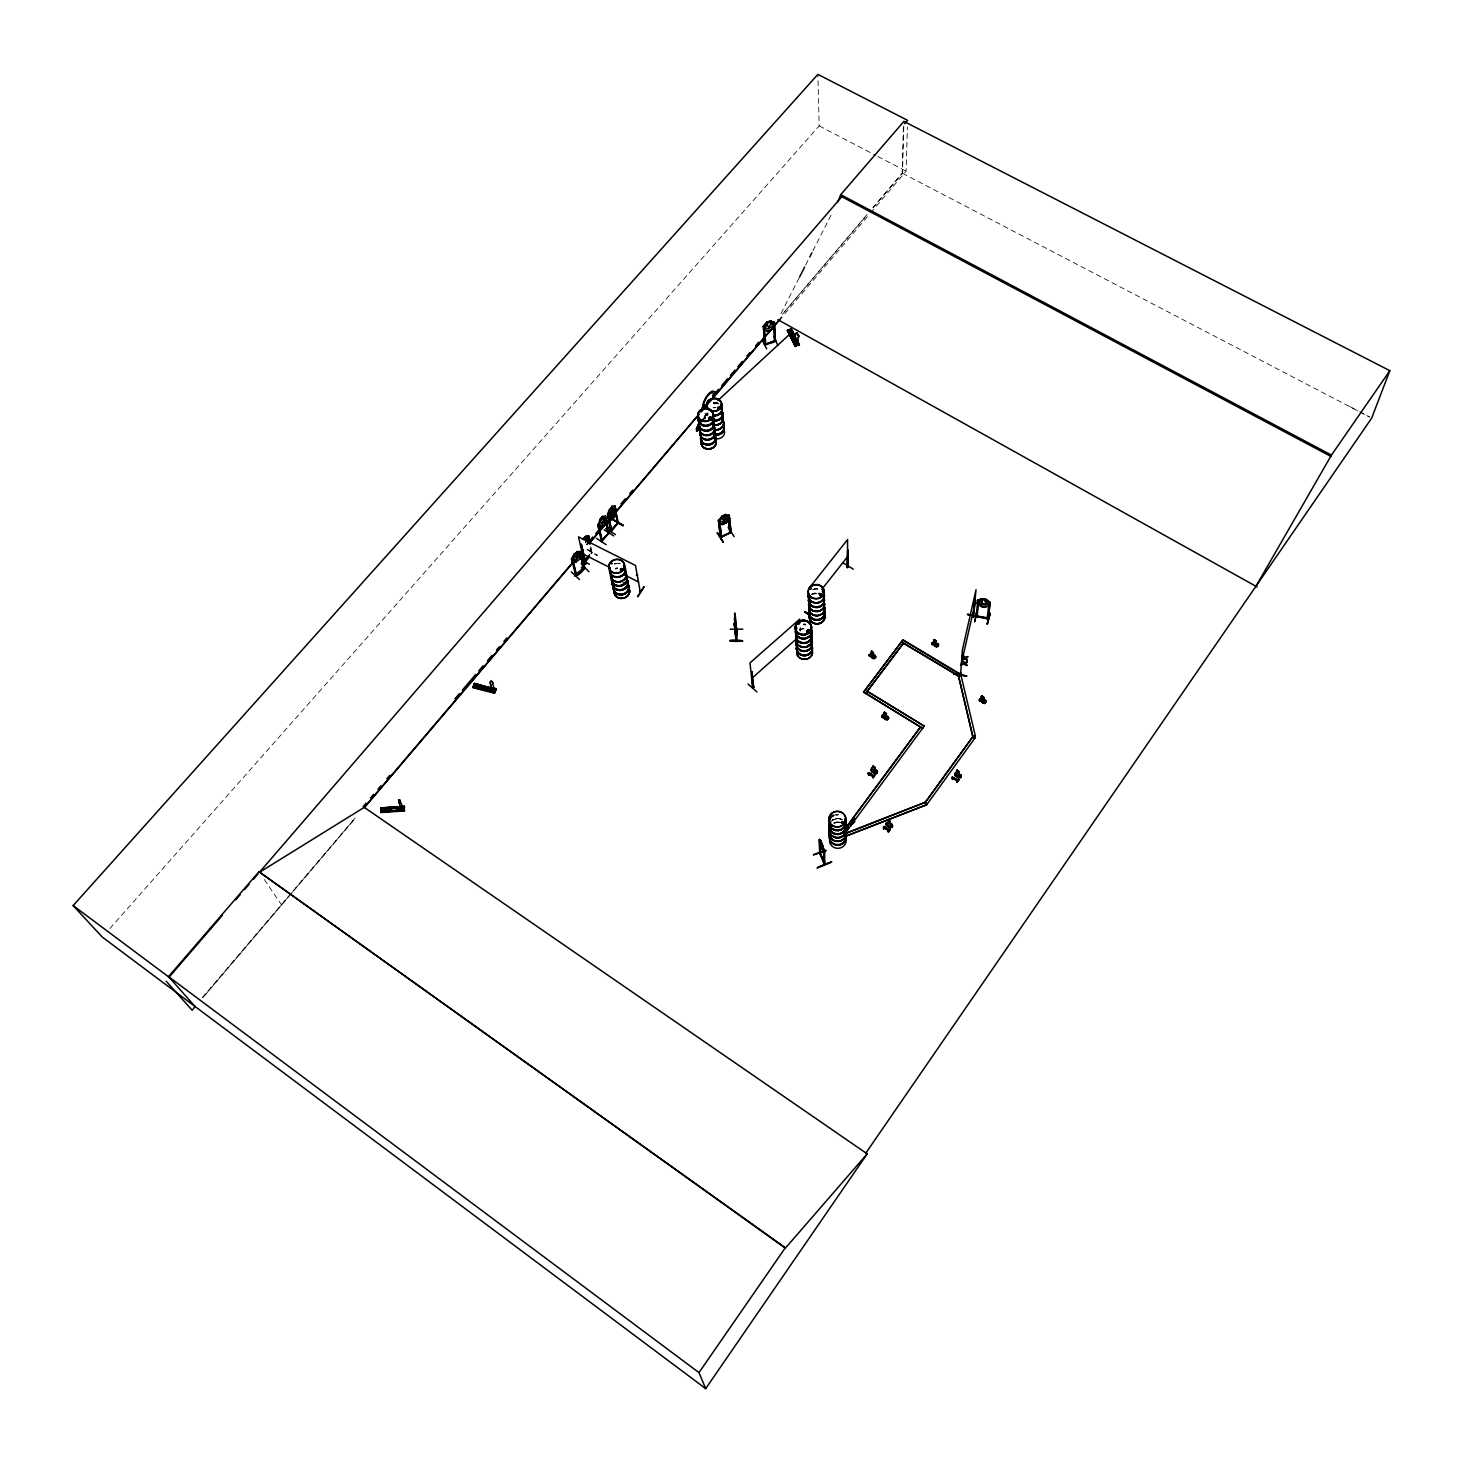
<?xml version="1.0" encoding="UTF-8"?>
<svg xmlns="http://www.w3.org/2000/svg" width="1463" height="1463" viewBox="0 0 1463 1463"><rect width="100%" height="100%" fill="white"/><g stroke="black" fill="none" stroke-linecap="round" stroke-linejoin="round"><path stroke-width="0.75" stroke-dasharray="5 3.75" d="M903.384 127.116L902.141 173.128L872.899 207.618M873.173 207.746L902.488 173.311L903.915 121.392M870.595 212.94L906.109 171.208L907.407 126.988M780.949 313.594L799.511 277.129M805.692 264.986L809.825 256.885M812.916 250.813L831.459 214.366M591.747 552.026L591.034 553.617L592.241 552.941M592.003 552.374L591.034 553.617M704.489 418.601L705.733 417.43M713.286 403.532L714.712 403.788L713.743 402.27M867.047 214.512L782.248 314.49L867.303 214.64M704.124 416.388L707.031 412.95M714.602 403.934L716.175 402.087M704.197 416.992L707.379 413.151M704.526 417.193L707.452 413.755A7.681 6.419 -5.9 0 0 707.525 415.327L707.415 413.755M700.887 422.185L707.964 413.901M701.289 422.405L708.403 413.919M202.223 997.711L291.759 892.54M293.24 890.802L355.381 817.799L202.626 997.949L355.564 818.036M784.753 313.777L869.113 214.677M109.871 928.548L819.17 125.891L817.89 74.375M703.447 418.4A7.699 6.455 -6.2 0 1 705.367 417.869L705.44 417.741A7.589 6.346 -6.2 0 0 703.465 418.199M591.381 553.124L589.717 547.272M587.23 549.594L597.325 555.245L587.157 549.356M831.972 820.286L833.873 819.134A8.394 7.772 -0.3 0 0 832.063 820.14A8.54 7.9 -0.3 0 1 833.855 819.152M701.984 419.442L705.385 418.089A7.699 6.455 -6.2 0 0 703.465 418.656M840.384 822.407A8.339 7.717 -0.3 0 0 834.02 822.718L840.457 822.352M833.928 822.809L840.457 822.499M591.729 552.721L590.412 546.467M835.867 814.635L838.116 814.525A8.431 7.809 -0.3 0 0 835.903 814.544M713.359 402.654L713.359 402.654A7.589 6.327 -5.9 0 1 718.991 403.55M840.384 818.823L835.958 818.512A8.54 7.9 -0.3 0 1 842.359 819.774A8.394 7.772 -0.3 0 0 835.995 818.42M713.414 402.672L713.487 402.709A7.717 6.437 -5.9 0 1 719.101 403.751M819.17 125.891L875.788 155.389M877.8 156.45L906.109 171.208M902.488 173.311L1369.661 417.065L1359.767 411.816M1349.837 406.568L1357.774 410.774M587.102 549.393L596.904 555.373M264.291 879.537L281.573 904.975M590.741 546.687L592.149 553.087M707.379 412.95L707.598 415.017A7.571 6.327 -5.9 0 1 707.562 413.371L707.598 415.053M800.115 627.188L800.334 631.193M615.374 568.321A7.882 6.821 -10.9 0 1 617.349 567.772M614.497 564.133A8.028 6.949 -10.9 0 1 620.605 563.822M615.429 568.741A8.01 6.931 -10.9 0 1 617.441 568.156M614.442 563.895A8.047 6.949 -10.9 0 1 616.453 563.328A7.918 6.84 -10.9 0 0 614.442 563.73M618.538 563.218A8.047 6.949 -10.9 0 1 620.55 563.584M615.539 569.089A7.882 6.821 -10.9 0 1 617.514 568.54M704.873 413.517A7.608 6.364 -6.2 0 1 706.848 413.426M703.557 419.04A7.589 6.346 -6.2 0 1 705.44 418.509M713.926 407.793A7.681 6.419 -5.9 0 1 715.919 407.683A7.571 6.327 -5.9 0 0 712.024 408.122M713.45 403.422A7.589 6.327 -5.9 0 1 719.083 404.391M707.708 415.858A7.571 6.327 -5.9 0 1 707.653 414.212M707.543 415.583A7.681 6.419 -5.9 0 1 707.507 413.919M814.873 588.601A8.101 7.096 -2.3 0 1 816.976 588.51M811.27 594.746A8.083 7.077 -2.2 0 1 817.14 593.045A7.955 6.968 -2.2 0 0 811.343 594.563M812.934 589.79A7.973 6.986 -2.3 0 1 819.024 589.479M812.861 589.424A8.101 7.096 -2.3 0 1 819.061 589.114M813.117 594.325A7.955 6.968 -2.2 0 1 817.159 593.667M803.644 624.024A8.065 7.132 -2.9 0 1 805.711 624.262M803.864 628.633A8.138 7.205 -2.9 0 0 799.804 629.62A8.028 7.096 -2.9 0 1 803.864 628.505M803.681 624.774A8.065 7.132 -2.9 0 1 805.747 625.012M803.662 624.427A8.175 7.224 -2.9 0 1 805.766 624.664M799.804 629.858A8.138 7.205 -2.9 0 1 803.882 628.871M803.644 624.189A8.175 7.224 -2.9 0 1 805.766 624.427M799.877 630.206A8.01 7.096 -2.9 0 1 801.815 629.492M835.903 815.202A8.431 7.79 -0.3 0 1 838.098 815.092M835.885 814.854A8.559 7.918 -0.3 0 1 838.116 814.745M831.99 820.469A8.54 7.9 -0.3 0 1 833.855 819.353M835.976 818.731A8.54 7.9 -0.3 0 1 840.365 819.042M832.081 820.798A8.394 7.772 -0.3 0 1 840.329 819.39M834.001 823.029A8.394 7.79 -0.3 0 1 840.42 822.718M834.038 823.285A8.321 7.717 -0.3 0 1 840.402 822.974M800.206 628.962L799.712 629.968L800.206 628.962"/><path stroke-width="1.5" d="M742.546 640.648C727.294 638.618 723.783 642.44 742.527 641.068M875.788 656.869L871.783 653.303L869.205 655.058A1.938 1.719 0.7 0 0 869.223 656.046M402.654 807.466L404.282 809.076L403.623 806.863L404.081 809.094M729.927 640.684L742.527 641.16M398.796 801.358L398.631 799.639M863.554 691.725L922.806 728.446L863.554 692.182L903.037 639.806L959.911 673.876L958.503 676.199L972.858 737.059L974.998 738.358L972.913 736.602L958.539 675.723L901.647 642.092M865.621 693.462L903.713 642.842L866.974 691.67M938.204 644.287C935.735 644.47 934.217 639.477 932.041 643.208A1.938 1.701 3.7 0 0 931.968 644.195L934.4 644.964L934.546 646.28M792.288 336.6L792.964 335.283M792.946 335.155L792.489 336.527M868.455 774.53C866.059 767.929 881.732 782.87 868.565 772.61M868.583 773.836L868.675 775.353L869.388 774.11C873.539 773.616 872.442 779.486 873.228 776.506M868.675 775.353L869.388 774.11M871.107 652.132L873.374 653.303L871.107 652.132L871.674 651.072L873.374 653.303M869.589 656.247L871.655 656.814L869.223 655.717A1.938 1.719 0.7 0 1 869.205 654.729M871.674 651.072L873.722 652.845M872.826 655.333L871.454 653.54L869.333 654.729M872.808 768.642L872.076 767.874L872.478 768.88M872.625 766.978L873.21 765.917L875.331 767.746L872.625 766.978L873.21 765.917M872.222 770.964L872.936 771.641M495.189 690.28C493.378 689.933 493.543 689.439 495.061 690.097M874.417 775.207L873.722 776.14M884.475 718.571L882.664 717.675M886.56 713.633L883.89 713.194L884.457 712.134L886.541 713.944L884.457 712.134M884.493 717.711L882.152 717.199M736.785 630.388L735.011 613.363L735.121 627.243L735.505 625.89M735.926 640.483L735.98 638.746M736.09 629.822L736.255 628.816L736.712 629.913M888.663 718.077C888.132 714.822 883.689 716.029 888.352 716.998M886.194 714.401L883.89 712.883M883.433 828.881L883.743 828.095M883.743 828.369C881.512 821.712 897.038 836.836 883.853 826.43M730.238 629.218L742.82 629.181M736.621 639.55L736.675 630.224L736.017 640.447L734.298 623.585L736.456 640.556L736.822 629.419M734.536 618.374C734.956 639.185 734.536 606.743 734.773 614.679L735.103 615.356M734.719 624.61L734.737 623.585M735.158 613.363L734.993 627.243M884.676 827.967L888.571 830.71L884.676 827.967L883.963 829.21M401.74 806.442L404.355 806.771L380.874 807.942L404.501 806.424L404.465 807.777L380.965 808.655M380.874 807.942L380.837 812.532L404.391 810.959L404.135 805.985M402.032 806.735L401.868 810.319M402.435 809.661L402.508 806.991M403.806 808.088L403.843 806.863L404.318 807.85L380.874 808.856M887.95 820.341C888.754 818.238 892.814 824.401 887.95 820.341L888.535 819.554M887.858 831.679L888.59 830.435M890.364 829.448L888.462 832.063M383.306 807.905L383.105 811.8M384.769 811.819L384.897 807.814M387.293 807.667L387.092 811.563M863.554 692.182L903.037 639.806M797.426 333.18L797.609 335.173A2.633 1.445 -27.3 0 1 798.231 337.423L797.975 343.531L795.561 344.372L794.738 338.502A2.633 1.445 -27.3 0 1 795.122 335.887L795.982 333.271M640.666 590.997L639.55 590.394L640.447 591.966M973.663 616.654L973.901 616.033M640.154 591.326L635.472 565.45L578.507 536.848L584.578 563.639M924.214 726.105L867.029 691.139L924.214 726.105L844.517 834.075M960.898 673.785L960.35 672.907L960.661 674.553M936.411 641.013L933.76 640.629L934.345 639.569L936.393 641.343L934.345 639.569M934.436 644.982L931.949 644.525A1.938 1.701 3.7 0 1 931.913 643.537L932.059 642.897M975.053 737.901L927.103 804.175L924.963 802.821L972.913 736.602L975.4 736.182L960.99 675.303L958.539 675.723M936.064 641.782L933.796 640.3M844.517 833.654L925.64 802.145L846.602 833.27M876.63 772.208L875.148 770.599L873.576 771.678M926.646 804.76L845.523 836.287L926.646 804.76L925.64 802.145M927.103 804.175L924.982 802.401M585.84 563.218L584.962 562.725M585.858 563.785L584.45 563.109L585.968 563.877L581.305 544.017L584.706 563.73L585.877 563.456M882.683 715.937L883.634 717.419L885.097 716.047M869.863 655.479L870.814 653.961L872.277 655.205M960.716 674.004L958.503 676.199L903.549 643.226M960.953 673.236L960.551 674.772L962.489 649.353L976.04 589.699L973.7 613.088M960.99 675.303L958.503 676.199M952.559 776.798C949.944 777.621 966.86 783.967 952.523 777.109M988.293 618.502C984.928 618.246 989.811 616.837 988.074 619.014L990.067 602.774L988.823 602.683L990.14 602.39L988.311 618.538L967.5 614.277L979.917 616.819M952.157 779.23L952.486 777.676M953.401 778.316L957.277 781.004L953.401 778.316L952.687 779.56M956.491 771.147L957.095 770.087L959.216 771.915L956.491 771.147L957.095 770.087M956.583 781.955L957.314 780.712M974.815 600.726L973.188 617.002L975.474 599.812M490.617 686.001L490.324 681.703M494.147 689.036L492.574 682.983M492.684 683.678L492.501 682.014M973.334 615.996L973.169 616.837M959.033 779.779L957.186 782.339M611.296 507.624L609.833 518.048L611.808 517.701L614.753 512.288L611.187 507.551M974.596 621.775L977.101 610.638M974.797 621.519L977.138 610.638M977.193 603.158L977.485 600.452L982.039 598.696L986.281 599.409L985.385 607.291L981.124 606.505L977.193 603.158L981.198 606.45L985.385 607.291M976.168 616.197L977.778 600.068L978.93 600.287L977.028 616.856M977.357 616.27L976.223 615.63M978.674 600.616L977.485 600.452M924.963 802.821L972.913 736.602M989.006 602.189L987.214 618.849L987.415 617.66M990.25 613.418L987.232 624.207L989.756 613.308M985.33 607.218L989.921 605.371L990.213 602.774L986.19 599.464M975.4 736.182L972.858 737.059M981.198 696.772L983.538 697.961L981.198 696.772L981.801 695.693L983.886 697.504L981.801 695.693M979.826 700.996L981.892 701.563L979.442 700.448M872.936 771.934L873.009 770.946M584.469 567.351L583.865 569.052L579.842 552.209L580.683 551.514L584.779 568.449L581.122 551.642L577.355 551.533L576.111 562.139L572.252 561.993M960.514 776.615L959.71 774.86M955.394 774.549L957.588 773.872M474.634 683.495L472.933 687.701L494.457 693.224L494.933 692.036L473.463 686.421L494.75 692.511M495.61 690.262L474.122 684.757L495.591 690.335L495.701 688.543L493.397 688.268M474.177 684.318L495.792 689.786L474.433 683.477L495.902 689.548L495.701 688.543M938.551 645L936.741 647.286L934.418 645.494M494.439 693.261L494.933 691.999L473.299 686.549M954.004 673.565L966.604 676.071M764.582 326.158L763.393 326.084L764.674 345.012C772.135 342.561 774.457 342.708 775.28 340.312M794.793 338.63A2.633 1.445 -27.3 0 1 795.177 336.015L795.195 333.765L797.17 333.07M764.527 344.701L774.183 340.879M796.53 343.531L797.518 344.28L796.53 343.421M847.699 567.461L847.68 549.887L847.15 567.406L848.247 566.858M848.284 566.163L847.15 567.406L847.918 565.815M886.779 824.09L887.822 822.791L891.442 825.041M576.44 552.923L574.941 556.854L576.459 558.226L578.306 555.501L576.349 552.849M888.663 717.766L887.218 719.979L884.896 719.156M806.79 632.345L806.936 631.394M808.929 631.559L808.289 630.809L808.216 632.053M799.237 623.823L798.195 624.061L798.707 622.982M799.328 623.549L798.359 623.531L799.31 623.293M613.509 510.605L612.101 514.025L609.998 514.482L611.735 514.976L610.766 518.707L612.229 514.866L614.369 514.464L612.595 513.952L613.674 510.788M390.932 810.081L391.133 808.582M606.194 544.675L596.465 538.384M736.182 629.62L734.572 613.564M490.398 682.105L490.178 683.221M981.234 606.34L981.984 598.623L979.46 602.939L982.075 604.987L987.726 604.457L987.946 602.518L986.172 599.574L982.02 598.824L977.778 600.068M990.14 602.39L986.172 599.574M987.397 617.715L987.232 618.794M987.232 624.207L990.268 613.454M607.456 514.775L609.413 509.106L609.285 515.342L611.26 515.013L614.204 509.581L612.064 506.289L615.137 505.96L617.496 523.864L617.733 522.803M967.281 660.362L965.452 657.728L967.738 656.594L965.324 658.368L967.281 660.362L964.72 658.588L967.738 656.594M967.226 661.788L964.958 662.922L966.787 665.519L964.812 663.544L967.226 661.788L961.484 664.495L963.898 662.739L961.977 660.782L963.77 663.361L961.484 664.495M977.302 616.856L977.43 615.886M608.48 532.313L607.913 533.556M961.813 658.003L962.032 659.1M962.252 658.094L961.959 659.338L964.263 658.185L962.453 655.589L964.995 657.326M967.427 659.722L963.495 655.79M961.959 659.338L967.592 657.216M960.313 673.108L960.021 674.608M962.453 664.677L967.08 662.41M966.915 664.897L961.977 660.782M964.263 658.185L962.453 655.589M966.787 665.519L965.891 664.696M967.445 614.661L988.403 617.861M584.212 560.896L584.798 560.036M961.008 665.171L974.395 606.139M729.946 532.404L728.117 515.653L729.104 515.159L731.189 532.386M841.28 822.517L841.828 822.371M842.066 823.139L841.719 822.151M843.858 834.239L844.078 833.636M721.04 536.189L720.399 537.689L718.388 520.462L719.613 520.407M830.819 815.714L831.972 815.019M831.514 815.787L832.246 815.824M822.279 595.203L821.767 594.143L820.798 595.35M821.84 595.532L820.396 595.734L820.469 594.472M820.268 594.38L820.67 595.404M482.187 688.433L481.711 687.08L483.375 687.208M810.575 588.876L811.087 588.089L810.063 588.62M571.302 571.85L579.421 579.476M961.392 776.158L961.008 777.31M736.054 639.422L734.298 623.585M954.736 773.708L954.754 775.28M473.171 687.116L473.335 686.586M474.469 683.715L496.048 689.146M952.45 778.737L952.157 777.347M892.777 825.772L892.393 826.924M886.103 823.248L886.413 825.297M718.845 523.626L722.795 524.522L725.593 514.555L729.543 515.47M719.54 407.5L717.656 408.122M398.814 799.639L400.057 800.17M710.89 417.997L709.445 417.65M709.244 401.52L708.604 402.508M708.403 401.941L708.915 401.484M709.665 402.087L708.677 401.612M708.933 402.106L708.732 401.959M709.573 417.101L708.952 418.034M700.978 411.999L700.228 411.816M871.034 769.904L871.82 768.112M621.574 568.522C618.922 570.515 623.768 568.851 621.958 569.857M620.733 568.54L622.708 569.144L620.568 569.93M620.751 569.436L622.232 569.4M610.894 563.474L612.101 563.328M611.717 563.237L610.839 563.328M585.712 542.444L586.06 539.244L584.578 537.89M612.741 514.903L613.125 511.684L611.827 510.349L610.674 514.555L611.918 515.854M724.368 515.616L722.265 519.109L723.673 520.773L725.977 518.524L724.313 515.506M877.27 772.683L877.398 772.025A2.195 2.012 2 0 0 877.032 770.8L874.892 769.428L873.137 770.928M605.042 516.951L605.682 516.201L602.463 516.494L599.94 519.383L599.83 525.619L601.823 525.254L604.786 519.804L602.5 516.384M608.407 513.824L607.566 514.665L610.912 531.636L611.753 530.758L607.895 513.659L610.565 531.416L618.136 522.419M768.221 322.299L767.197 325.243L768.532 327.31L770.818 324L769.428 321.878L768.166 322.189M587.12 544.419C591.381 541.657 586.535 527.302 589.827 542.517M587.175 544.437L589.114 538.805M598.074 525.126L599.995 519.402L602.573 516.567L604.932 516.86M601.659 527.357L598.55 527.741L601.768 527.411L604.292 524.54L606.048 518.908M611.827 519.932L608.663 520.243L607.657 514.757L611.973 506.107M608.114 517.536L610.126 511.904L612.723 508.959L615.777 508.74L612.631 508.905L612.192 512.196L610.364 513.038C603.579 520.517 614.99 518.597 615.557 508.612L613.692 514.318L611.059 517.225M614.332 517.079C607.73 524.339 617.441 514.373 616.106 511.465M871.948 769.245L871.857 770.58M490.489 681.74L491.147 680.661L492.738 682.471M747.995 684.007L757.011 691.999M1255.949 586.279L1331.458 455.103L1389.85 370.688L903.915 121.392L840.731 194.634L837.659 202.205M753.646 686.824L752.384 687.848L753.738 687.281L751.781 671.682L752.768 688.159L753.573 686.805M1389.85 370.688L1371.672 418.125L865.913 1152.954L867.193 1153.85L785.375 1248.158L258.969 871.71L168.538 976.607L195.109 1006.562L192.183 1010.275L166.197 981.252M888.608 718.132L887.931 719.522M875.734 656.905L873.978 658.825L871.802 657.49M875.587 657.582L875.24 655.223L872.862 655.022M873.009 771.239L873.338 770.306M380.819 812.111L404.41 809.624L380.874 811.746M404.446 806.625L380.983 807.887L380.91 808.948L404.465 807.722M493.159 691.487L491.129 687.098L492.994 691.432L493.982 689M494.183 689.823L495.372 690.335M494.549 690.353L495.006 689.238M494.238 692.218L473.006 687.263L474.433 683.477M494.457 692.859L496.085 689.055M775.536 340.568L774.604 341.007M480.742 689.292L482.223 685.635M764.6 343.988L765.698 343.622M765.752 344.683L764.399 325.737L763.43 326.523L764.783 344.975L765.734 344.28M480.285 685.123L478.767 688.652M380.855 811.325L380.855 812.477M725.538 514.464L721.826 516.293L720.454 520.005L720.674 522.035L725.648 521.267L727.843 518.487L725.557 514.665L721.881 516.402L718.461 520.828M723.143 542.078L717.309 532.623L723.124 541.859M389.615 808.856L390.895 809.99M847.168 566.565L847.644 567.516M762.369 340.404L766.703 348.926M581.213 551.716L577.318 551.642L574.154 554.148L571.448 559.031L572.783 558.573M576.056 561.957L579.293 559.561L581.616 554.349M985.367 701.6L983.996 702.862L982.642 701.71M844.48 828.296L845.98 828.168L845.047 831.551L846.547 828.625L844.48 828.296L848.211 824.474L847.296 827.839L848.796 827.692L846.73 827.363L848.211 824.474M846.455 827.272L920.721 726.709L845.084 828.661L848.759 824.949M844.48 831.094L848.247 827.235M845.047 831.551L848.796 827.692M854.63 818.914L851.649 821.987L850.899 825.534L852.399 822.59L850.35 822.261L854.063 818.439L853.148 821.804L854.648 821.676L852.582 821.346L854.063 818.439M850.332 825.077L854.081 821.218M850.899 825.534L854.648 821.676M887.675 718.808L887.712 717.236M799.511 277.129L804.668 267.016M809.825 256.885L811.874 252.843M932.608 643.592C935.698 640.629 934.656 647.158 932.589 643.629M618.319 522.894L614.588 505.832L617.496 523.864M598.074 524.961L598.824 523.992L601.64 541.822L601.933 540.03M598.769 524.156L597.745 524.742L601.567 541.822L609.01 533.026L601.86 540.121M601.275 541.365L608.919 532.532M610.528 530.722L611.132 530.575M611.625 530.868L607.895 513.659M886.999 823.23L887.017 824.693M843.346 822.7L842.267 823.248M961.282 776.579L960.661 777.676M954.973 773.269L954.608 774.86M821.859 594.508L821.237 595.514M810.996 589.15L810.996 588.236M871.216 769.3L872.076 767.874M824.858 864.377L820.176 852.966M819.664 852.892L824.437 864.706L823.651 849.07L820.999 841.079L823.047 851.484L824.583 853.258L824.51 851.1L824.876 864.542L820.066 852.472M819.682 853.276L819.115 839.707M804.796 611.571L809.953 614.716M579.531 558.299L589.296 564.297M605.773 528.637L615.484 534.58M979.479 699.424L981.289 697.869L983.026 699.552M699.771 428.476L696.681 430.872L696.425 428.696L699.259 424.105M712.865 424.508A7.534 6.309 -5.9 0 0 721.04 422.716L721.241 422.149M620.568 568.723L620.349 569.82M882.098 715.864L883.213 714.474M610.51 530.575L611.168 531.508M699.643 427.379L696.991 429.701L699.387 425.184M400.277 805.802L402.618 809.661M637.978 596.794L643.921 586.681M637.612 575.233L636.405 575.087M904.683 123.752L907.609 120.35L817.89 74.375L73.15 905.579L102.319 937.106L705.696 1388.625L867.303 1153.704L866.005 1152.807M399.783 800.352L402.691 806.991M705.696 1388.625L698.985 1372.623L785.32 1247.756L258.969 871.71M581.286 568.083L587.888 558.665M581.104 546.796L582.073 547.272M957.771 780.346L958.466 779.121M957.223 782.028L959.07 779.486M889.083 830.015L889.778 828.789M888.462 831.77L890.382 829.174M752.329 687.189L753.719 687.226M718.534 520.919L721.954 516.439M873.1 778.115L875.002 775.28M718.955 523.553L722.813 524.412L726.343 522.547L729.763 518.085M726.416 522.638L729.635 518.121M873.722 775.829L874.417 774.915M843.31 562.999L853.295 569.144M809.844 597.8L809.752 603.286M847.498 567.607L848.046 550.088M821.785 589.406L847.754 556.452M808.765 588.62L847.589 539.554L847.498 567.022M763.393 326.084L766.886 322.153L770.672 320.964L774.494 322.592L775.463 341.281M763.43 326.523L766.941 322.226L770.635 321.074L772.738 325.627L768.057 329.047L765.515 328.114L766.886 322.153M767.508 331.205L771.239 329.907L774.677 325.572M583.865 569.052C589.406 561.957 560.329 588.217 583.883 568.449M575.306 575.434L576.385 574.502M613.71 535.897L604.091 529.789M623.019 525.747L613.308 519.84L623 525.363M585.09 560.073L589.479 554.916M584.432 561.39L589.571 555.337M584.834 561.609L588.455 557.275M611.315 530.008L617.642 523.132M611.113 531.471L618.246 522.986M699.716 429.025L699.332 429.391M582.786 539.463L585.493 536.5C590.558 534.233 585.877 539.554 589.132 543.322M366.134 803.132L363.171 806.625L867.193 1153.85M370.578 797.92L373.54 794.446M377.984 789.234L380.947 785.741M386.872 778.791L389.835 775.317M454.993 698.784L459.437 693.572M462.399 690.097L475.731 674.443M478.694 670.968L483.137 665.756M487.581 660.526L492.025 655.314M496.469 650.102L499.432 646.628M503.875 641.397L506.838 637.923M588.291 542.279L592.734 537.049M595.697 533.574L601.622 526.625M620.879 504.004L625.323 498.792M629.767 493.58L632.729 490.105M712.7 396.18L718.626 389.231M721.588 385.757L727.513 378.789M730.476 375.314L734.92 370.102M737.882 366.628L742.326 361.398M746.77 356.186L749.733 352.711M755.658 345.743L758.62 342.269M574.538 560.329L364.25 807.357L259.408 872.35L841.81 196.7M580.464 553.361L583.426 549.887M589.351 542.919L608.608 520.316M614.533 513.348L698.93 414.194M701.893 410.701L778.901 320.251M364.452 807.594L574.593 560.695M580.518 553.727L583.481 550.253M589.406 543.303L608.645 520.7M613.088 515.488L698.912 414.632M701.874 411.158L707.799 404.209M710.762 400.716L781.791 317.252M979.991 698.473L979.35 699.753A1.957 1.756 7 0 0 979.405 700.777L979.57 701.051M582.951 539.554L585.456 536.61L588.638 536.189M584.688 537.963L583.755 538.878M601.805 517.902L600.653 522.126L601.933 523.407L603.378 520.407L601.695 517.829M222.376 915.308L169.05 977.174L73.15 905.579M235.708 899.836L240.151 894.698M244.595 889.541L249.039 884.384M253.483 879.226L257.927 874.069M985.385 703.045L986.08 700.923M808.344 631.705L806.808 631.559M809.24 644.58L808.253 645.238M882.591 714.913L881.97 716.212A1.957 1.774 1.9 0 0 881.988 717.217M807.046 630.809L808.07 630.974M932.242 642.897L934.473 642.111L935.552 643.811M938.13 646.079L934.857 646.353M877.05 772.738L876.776 773.067A1.938 1.774 2 0 1 875.679 773.58L872.46 772.354M875.368 657.6L872.826 658.387M954.955 773.561L957.808 772.757L961.191 775.591M892.046 827.308L892.32 824.437M887.675 718.498L886.267 719.284L885.024 717.821M886.34 823.102L888.041 822.279L891.314 823.797M937.399 646.244L937.18 644.506L934.894 645.018L937.198 646.372L936.869 644.031L934.948 645.402M874.819 657.271C872.57 660.124 871.491 653.979 874.856 656.357M874.636 657.765L875.039 656.85C875.203 654.436 870.814 655.808 872.588 657.582M797.024 343.183L796.841 343.768M960.386 776.615L955.942 775.116M796.512 345.963L787.569 330.199L795.287 346.42L787.295 330.473L791.172 328.773L795.177 336.965M787.99 330.236L787.35 330.473M797.335 340.989L799.401 344.957L798.195 345.378L790.459 329.157L795.415 336.984M790.276 329.431L798.414 345.103M799.42 344.939L791.172 328.773M483.247 687.939L483.339 687.098M787.533 330.291L795.323 346.402L799.091 344.061L795.47 345.323L795.799 346.219M795.945 346.182L788.264 329.943M850.917 822.718L851.649 821.987L850.35 822.261M798.853 345.14L797.134 340.861M842.505 823.285L842.889 821.639M843.438 823.541L843.785 822.352M719.741 520.334L718.589 520.791L720.564 537.726L731.025 532.532L729.324 517.28M980.247 699.442C983.374 696.406 981.764 703.612 980.064 699.863M820.085 594.234L820.231 594.783M882.866 715.882C885.536 713.048 884.914 719.247 882.646 716.321M764.674 343.86L764.93 344.975M623.183 582.951L625.067 582.969M717.839 400.551L792.507 331.607M611.955 563.676L611.022 563.493M717.784 407.116L719.741 407.208M719.485 408.433L719.321 407.281M711.018 418.29L709.262 418.381M584.981 560.658L584.03 554.587M876.428 772.354L874.38 772.537M876.099 772.939L876.611 771.458M752.476 687.775L753.518 686.879M751.561 678.503L797.152 638.215M572.655 558.665L576.532 575.087L576.111 574.173M588.931 571.759L581.158 563.822M574.154 554.148L573.843 560.091L576.294 559.982L580.025 555.08L577.428 551.752L574.301 554.258L571.832 559.378L572.655 558.464M623.073 525.619L613.399 519.676M717.217 532.989L723.234 542.133M729.744 531.892L730.64 531.416M887.511 718.699L885.426 718.498M960.697 777.383L958.174 777.841L955.083 775.427M892.046 827.016L890.693 827.747L888.132 826.43M955.284 773.196L960.46 774.695M584.322 567.425C585.858 568.467 576.166 578.598 575.27 574.868M575.928 574.173L576.605 575.105L576.203 574.099M576.056 574.776L572.307 558.336M796.457 346L788.466 330.071M873.795 770.123L876.703 770.452M831.862 816.208L830.874 815.641M842.066 822.06L843.054 822.005M843.383 823.413L841.902 823.486M884.987 717.73L887.31 717.217M753.299 687.025L751.781 671.682M872.35 655.278L869.991 655.479M820.597 594.344L822.224 594.362M980.247 698.528L982.606 698.729M882.884 714.968L884.255 714.328L885.499 715.553M575.819 575.691L571.448 559.031M719.43 408.305L718.333 408.47M710.433 418.253L709.372 417.741L711.292 417.65M985.093 703.008L983.173 703.191M887.602 719.467L885.298 719.485M491.294 687.135L490.818 684.647M962.928 659.52L964.72 658.588M982.13 700.283L980.21 700.21M964.391 657.545L962.105 658.716L963.075 658.899M721.35 536.354L730.256 532.861M720.308 537.323L730.823 532.057M734.097 536.628L728.172 527.229M728.373 516.073L729.306 515.488M985.769 603.286L982.88 603.762L981.764 601.384L983.374 599.281L985.897 602.134M719.686 520.133L721.442 537.305L719.613 522.09M937.216 646.061L935.113 645.421M874.453 657.582L872.936 657.509M983.063 700.046L985.934 700.868M935.589 643.501L937.655 643.464L938.496 644.964M699.917 429.555L696.498 430.945L698.985 422.898L696.425 428.696M980.576 699.113L982.331 699.607M883.195 715.553L884.932 716.047M808.253 632.382L807.082 632.4M818.475 866.937C859.366 851.064 788.941 879.482 830.874 862.091M823.724 850.68L820.542 842.999L821.145 841.024M821.584 842.779L822.883 848.065L822.115 844.078M822.627 845.065L824.364 851.155L823.431 850.131L824.51 863.335M813.391 854.63L825.845 850.149M820.103 840.457L820.176 854.045M788.356 331.808L791.977 330.547M788.904 332.887L792.507 331.461M789.709 334.497L793.33 333.235M777.749 345.433L773.909 336.435M774.622 341.629L773.214 322.701L774.201 322.354L773.36 323.122M767.563 331.095L763.595 329.394L767.563 331.095L771.239 329.907M639.861 591.07L640.447 591.875M891.662 827.29L889.541 827.18M960.313 777.639L956.07 776.341M842.03 821.511L843.877 822.389M820.78 594.234L821.859 594.728M621.775 569.82L621.19 569.985M709.646 416.955L710.835 417.01M775.171 340.97L764.637 344.335M883.542 714.676L884.896 714.895M807.357 630.498L808.308 630.59M807.869 632.016L806.79 631.358M796.549 332.924L797.5 333.308M608.078 517.353L611.187 517.171M398.796 802.163L399.582 803.406L398.668 801.706M400.387 801.998L400.021 800.389M380.837 811.398L404.41 810.173M380.727 811.965L404.41 810.246M821.31 595.77L820.213 595.441M734.645 616.252L735.048 617.185M734.609 617.496L734.956 620.879M988.092 618.959L976.04 616.618M962.325 656.21L963.349 656.412M961.831 661.404L962.855 661.605M961.612 663.873L962.581 664.056M472.951 687.135L494.713 692.584M585.493 564.151L582.53 549.265M888.169 822.828C894.058 823.907 891.205 829.942 887.291 824.711M890.126 826.504L891.717 825.059M874.856 773.013L873.484 771.989M983.246 702.295C987.269 703.52 983.483 697.577 982.459 701.673M933.028 644.214C937.381 644.836 932.297 640.117 932.717 644.287M774.549 322.701L770.635 321.074M621.025 570.369L620.586 569.089M582.384 553.691L608.48 566.839M624.536 574.941L638.6 582.018M956.528 770.855L958.887 772.098M872.643 766.685L874.965 767.929M840.731 194.634L1331.458 455.103M840.75 196.133L1330.964 456.456M777.859 319.666L1257.156 586.956M958.667 774.476L956.125 773.287L955.65 775.116M888.846 827.144L886.834 825.479M699.808 429.5L696.681 430.872M889.687 826.595L886.852 824.108M809.899 615.045L804.778 611.863L809.606 615.466M903.018 640.282L957.899 673.181M623.384 525.254L613.308 519.84M597.745 524.742L598.733 527.686M602.317 540.926L598.422 523.937M585.383 536.427L587.742 539.792M869.388 774.402L873.228 776.798M873.832 772.519L874.545 770.324L876.502 771.531M807.046 632.528L806.497 631.504M958.704 774.183L960.313 775.756M644.067 587.01L637.466 596.483M957.058 770.379L959.216 771.915M873.21 766.21L875.331 767.746M168.538 976.607L698.985 1372.623M982.77 703.319L981.947 701.252M872.478 658.533L871.674 657.015M852.582 821.346L853.917 822.425M851.082 821.511L852.399 822.59M891.9 824.272L888.059 822.005L885.975 824.419M887.401 826.229L886.139 824.565M846.73 827.363L848.083 828.442M845.212 827.546L846.547 828.625M887.712 717.547L886.34 716.742L885.17 718.479M868.162 773.159L868.583 774.128M964.227 663.763L965.745 665.318M963.001 660.983L964.483 662.501M883.433 826.979L883.853 827.967M955.467 776.158L954.79 774.988M872.515 771.604L871.985 770.617M872.131 654.894C868.51 652.589 871.052 658.88 872.277 654.894M821.164 841.134L819.481 839.341L820.194 854.392M871.893 772.135L871.015 770.196M982.862 702.331L983.739 700.594L985.33 701.49M885.243 714.858L885.645 715.992M960.935 774.86L961.337 776.012M726.343 522.547L722.795 524.522M955.504 774.53L959.161 777.292L960.514 775.756M871.162 770.763L875.679 773.872A1.938 1.774 2 0 0 876.776 773.36L877.434 771.641A2.195 2.012 2 0 0 877.032 770.507M797.554 335.045L797.609 335.173A2.633 1.445 -27.3 0 1 798.158 337.295L798.231 337.423M790.66 329.285L798.688 345.195M796.695 344.189L796.677 345.378M391.609 811.27L391.791 807.393M823.431 850.131L823.87 851.21M400.039 805.766L399.417 803.425M982.917 698.802C986.794 697.979 986.665 707.361 981.947 701.783M709.025 417.705L709.043 418.272A7.681 6.419 -5.9 0 0 710.579 419.442M492.354 691.871L492.281 692.292M938.405 644.287L938.515 645.329M819.701 841.463L822.919 851.539L819.664 839.451M580.793 556.342L583.664 568.705M588.089 536.061L589.936 544.401M605.572 516.128L608.955 533.282L605.152 516.073M604.822 516.969L608.187 534.013M728.336 517.756L729.799 532.605M752.695 688.122L749.989 662.885L799.694 619.142L799.914 623.165M774.201 322.354L775.39 341.409M813.611 854.941L826.083 850.771M734.682 618.374L735.121 624.664L735.176 618.319M404.373 809.88L404.391 810.996M791.209 337.386L794.848 336.289M790.404 335.777L794.025 334.661M797.81 343.787L797.865 345.14M797.737 343.659L797.792 344.994M809.112 596.813L809.771 611.955M735.304 617.276L735.414 621.226M625.817 572.271A7.9 6.821 -10.9 0 1 619.617 582.018A7.9 6.821 -10.9 0 1 610.766 574.758M625.853 571.96A8.01 6.931 -10.9 0 1 619.581 581.853A8.01 6.931 -10.9 0 1 610.601 574.484M612.046 576.66A7.882 6.821 -10.9 0 0 615.118 584.907A7.882 6.821 -10.9 0 0 625.122 583.262A7.882 6.821 -10.9 0 0 625.506 574.429A7.864 6.803 -10.9 0 1 625.067 583.152A7.864 6.803 -10.9 0 1 615.1 584.798A7.864 6.803 -10.9 0 1 612.064 576.568M623.896 565.852A8.028 6.949 -10.9 0 1 623.494 574.849A8.028 6.949 -10.9 0 1 613.29 576.532A8.028 6.949 -10.9 0 1 610.181 568.119M625.817 571.722A8.01 6.931 -10.9 0 1 619.526 581.616A8.01 6.931 -10.9 0 1 610.546 574.246M623.275 568.997A8.01 6.931 -10.9 0 1 624.756 570.204M623.86 565.614A8.047 6.949 -10.9 0 1 623.439 574.612A8.047 6.949 -10.9 0 1 613.253 576.294A8.047 6.949 -10.9 0 1 610.126 567.882M623.713 565.413A7.937 6.858 -10.9 0 1 623.311 574.282A7.937 6.858 -10.9 0 1 613.253 575.947A7.937 6.858 -10.9 0 1 610.162 567.644M627.316 583.115A7.918 6.876 -11 0 1 626.914 592.003A7.918 6.876 -11 0 1 616.874 593.667A7.918 6.876 -11 0 1 613.802 585.346M614.222 591.089A7.772 6.748 -11 0 0 623.933 598.056A7.772 6.748 -11 0 0 628.011 587.157A7.754 6.73 -11 0 1 627.609 595.898A7.79 6.766 -11 0 1 617.77 597.636A7.79 6.766 -11 0 1 614.734 589.443M614.753 589.37A7.754 6.73 -11 0 0 617.77 597.526A7.754 6.73 -11 0 0 627.609 595.898A7.79 6.766 -11 0 0 628.048 587.248M625.597 575.014A7.845 6.803 -10.9 0 1 625.213 583.81A7.845 6.803 -10.9 0 1 615.246 585.456A7.845 6.803 -10.9 0 1 612.192 577.227M625.579 574.758A7.882 6.821 -10.9 0 1 625.176 583.591A7.882 6.821 -10.9 0 1 615.173 585.237A7.882 6.821 -10.9 0 1 612.119 576.989M626.475 578.854A7.955 6.894 -10.9 0 1 622.287 589.973A7.955 6.894 -10.9 0 1 612.375 582.859M627.17 582.914A7.809 6.785 -11 0 1 626.786 591.692A7.809 6.785 -11 0 1 616.874 593.338A7.809 6.785 -11 0 1 613.838 585.127M626.438 579.183A7.845 6.803 -10.9 0 1 622.324 590.138A7.845 6.803 -10.9 0 1 612.54 583.134M626.42 578.616A7.955 6.894 -10.9 0 1 622.25 589.735A7.955 6.894 -10.9 0 1 612.32 582.64M627.316 579.915A7.845 6.803 -10.9 0 1 621.172 589.607A7.845 6.803 -10.9 0 1 612.375 582.384M713.542 421.947A7.608 6.364 -6.2 0 1 710.835 429.921A7.608 6.364 -6.2 0 1 701.124 429.354A7.608 6.364 -6.2 0 1 700.484 421.179M713.615 421.618A7.699 6.455 -6.2 0 1 710.853 429.701A7.699 6.455 -6.2 0 1 701.015 429.116A7.699 6.455 -6.2 0 1 700.375 420.85M712.975 424.709A7.589 6.364 -6.2 0 1 712.792 432.902A7.589 6.364 -6.2 0 1 703.154 434.474A7.589 6.364 -6.2 0 1 700.027 426.812M712.956 424.544A7.589 6.364 -6.2 0 1 712.774 432.737A7.589 6.364 -6.2 0 1 703.136 434.31A7.589 6.364 -6.2 0 1 700.009 426.647M713.066 416.644A7.736 6.474 -6.2 0 1 706.172 425.971A7.736 6.474 -6.2 0 1 698.802 417.376M713.45 421.125A7.608 6.364 -6.2 0 1 710.744 429.08A7.608 6.364 -6.2 0 1 701.033 428.513A7.608 6.364 -6.2 0 1 700.393 420.356M712.993 416.973A7.626 6.382 -6.2 0 1 707.196 426.062A7.626 6.382 -6.2 0 1 698.473 419.332M713.578 421.362A7.699 6.455 -6.2 0 1 710.835 429.445A7.699 6.455 -6.2 0 1 700.996 428.86A7.699 6.455 -6.2 0 1 700.338 420.594M713.03 416.388A7.736 6.474 -6.2 0 1 706.154 425.715A7.736 6.474 -6.2 0 1 698.784 417.12M712.902 416.132A7.626 6.382 -6.2 0 1 707.104 425.221A7.626 6.382 -6.2 0 1 698.363 418.491M715.078 435.956A7.516 6.327 -6.2 0 1 708.385 445.063A7.516 6.327 -6.2 0 1 701.216 436.669M715.133 435.645A7.626 6.401 -6.2 0 1 708.348 444.862A7.626 6.401 -6.2 0 1 701.088 436.358M714.456 438.37A7.48 6.291 -6.2 0 1 714.273 446.489A7.48 6.291 -6.2 0 1 704.782 448.025A7.48 6.291 -6.2 0 1 701.691 440.454A7.516 6.309 -6.2 0 0 704.782 448.153A7.516 6.309 -6.2 0 0 714.328 446.782A7.516 6.309 -6.2 0 0 714.511 438.644A7.498 6.309 -6.2 0 1 714.31 446.764A7.498 6.309 -6.2 0 1 704.8 448.3A7.516 6.309 -6.2 0 1 701.691 440.729A7.498 6.309 -6.2 0 0 704.8 448.3A7.516 6.309 -6.2 0 0 714.31 446.617A7.516 6.309 -6.2 0 0 714.493 438.461M714.639 429.775A7.553 6.327 -6.2 0 1 705.349 435.572A7.553 6.327 -6.2 0 1 700.1 427.269M713.011 425.184A7.553 6.327 -6.2 0 1 714.584 428.129M714.584 430.506A7.662 6.419 -6.2 0 1 708.769 439.65A7.662 6.419 -6.2 0 1 699.991 432.865M714.986 435.133A7.516 6.327 -6.2 0 1 708.293 444.258A7.516 6.327 -6.2 0 1 701.124 435.846M714.547 431.073A7.553 6.327 -6.2 0 1 708.805 440.107A7.553 6.327 -6.2 0 1 700.155 433.414M715.114 435.389A7.626 6.401 -6.2 0 1 708.33 444.624A7.626 6.401 -6.2 0 1 701.051 436.102M714.456 430.25A7.553 6.327 -6.2 0 1 708.714 439.284A7.553 6.327 -6.2 0 1 700.064 432.591M722.137 411.542A7.681 6.419 -5.9 0 1 720.692 418.637A7.681 6.419 -5.9 0 1 712.371 420.448M710.597 419.698A7.681 6.419 -5.9 0 1 709.153 418.583M717.894 408.287A7.681 6.419 -5.9 0 1 719.65 409.037M722.082 411.871A7.589 6.327 -5.9 0 1 720.656 418.857A7.589 6.327 -5.9 0 1 712.444 420.649M722.466 415.766A7.534 6.309 -5.9 0 1 721.04 422.716M721.46 414.468A7.571 6.327 -5.9 0 1 721.698 422.185A7.571 6.327 -5.9 0 1 712.865 424.636M721.991 411.03A7.589 6.327 -5.9 0 1 720.564 418.034A7.589 6.327 -5.9 0 1 712.335 419.826M710.597 419.076A7.589 6.327 -5.9 0 1 709.171 417.979M717.803 407.811A7.589 6.327 -5.9 0 1 719.522 408.561M722.119 411.286A7.681 6.419 -5.9 0 1 720.674 418.381A7.681 6.419 -5.9 0 1 712.335 420.192M717.858 408.031A7.681 6.419 -5.9 0 1 719.613 408.78M720.528 405.47A7.608 6.346 -5.9 0 1 721.296 412.493A7.608 6.346 -5.9 0 1 713.816 416.004M707.068 409.201A7.608 6.346 -5.9 0 1 707.543 407.574M720.436 404.629A7.608 6.346 -5.9 0 1 721.204 411.652A7.608 6.346 -5.9 0 1 713.725 415.163M706.976 408.36A7.608 6.346 -5.9 0 1 707.452 406.732M720.564 404.867A7.717 6.437 -5.9 0 1 721.332 411.981A7.717 6.437 -5.9 0 1 713.743 415.547M706.903 408.652A7.717 6.437 -5.9 0 1 707.379 407.007M723.563 425.367A7.608 6.382 -5.9 0 1 722.119 432.408A7.608 6.382 -5.9 0 1 713.889 434.218M723.929 429.848A7.498 6.291 -5.9 0 1 722.521 436.797A7.498 6.291 -5.9 0 1 714.401 438.571M721.497 414.834A7.571 6.327 -5.9 0 1 721.734 422.551A7.571 6.327 -5.9 0 1 712.902 425.002M721.991 419.662A7.534 6.309 -5.9 0 1 722.759 426.629A7.534 6.309 -5.9 0 1 715.352 430.122M722.009 419.058A7.644 6.401 -5.9 0 1 722.795 426.135A7.644 6.401 -5.9 0 1 715.279 429.665M722.045 419.314A7.626 6.401 -5.9 0 1 722.813 426.391A7.626 6.401 -5.9 0 1 715.316 429.921M824.419 601.11A7.955 6.986 -2.2 0 1 813.794 607.218A7.955 6.986 -2.2 0 1 809.953 596.666M819.189 594.015A7.955 6.986 -2.2 0 1 824.327 599.3M819.207 593.667A8.083 7.077 -2.2 0 1 823.815 603.268A8.083 7.077 -2.2 0 1 812.459 606.523A8.083 7.077 -2.2 0 1 809.862 596.355M824.455 603.067A7.955 6.986 -2.2 0 1 814.928 611.205A7.955 6.986 -2.2 0 1 810.1 600.433A7.955 6.986 -2.2 0 0 814.946 611.406A7.918 6.949 -2.2 0 0 824.437 603.488M822.499 591.18A8.101 7.096 -2.3 0 1 822.535 600.324A8.101 7.096 -2.3 0 1 812.276 602.024A8.101 7.096 -2.3 0 1 808.692 593.466M819.152 593.265A7.973 6.986 -2.2 0 1 823.687 602.719A7.973 6.986 -2.2 0 1 812.495 605.956A7.973 6.986 -2.2 0 1 809.935 595.916M822.425 591.509A7.992 7.004 -2.3 0 1 818.75 602.738A7.992 7.004 -2.3 0 1 808.362 595.551M822.499 590.942A8.101 7.096 -2.3 0 1 822.535 600.086A8.101 7.096 -2.3 0 1 812.258 601.787A8.101 7.096 -2.3 0 1 808.673 593.246M809.569 611.022A7.864 6.913 -2.2 0 0 816.299 620.221A7.882 6.931 -2.2 0 0 824.711 612.009A7.864 6.913 -2.2 0 1 816.299 620.221A7.882 6.931 -2.2 0 1 809.551 611.022M824.163 609.998A7.992 7.022 -2.2 0 1 817.323 620.074A7.992 7.022 -2.2 0 1 809.441 610.729M824.455 603.25A7.955 6.986 -2.2 0 1 814.946 611.406A7.918 6.949 -2.2 0 1 810.155 600.872M824.181 613.747A7.827 6.894 -2.2 0 1 817.451 623.64A7.827 6.894 -2.2 0 1 809.716 614.46M824.675 607.31A8.01 7.041 -2.2 0 1 815.074 615.539A8.01 7.041 -2.2 0 1 810.209 604.658M824.693 611.278A7.882 6.931 -2.2 0 1 816.263 619.489A7.882 6.931 -2.2 0 1 809.533 610.29M824.565 607.584A7.9 6.949 -2.2 0 1 816.135 615.832A7.9 6.949 -2.2 0 1 809.368 606.596M824.675 607.09A8.028 7.041 -2.2 0 1 815.074 615.301A8.028 7.041 -2.2 0 1 810.209 604.438M811.599 634.448A8.028 7.114 -2.9 0 1 802.73 643.391A8.028 7.114 -2.9 0 1 796.914 632.802M807.887 630.151A8.028 7.114 -2.9 0 1 809.551 631.266M810.904 632.437A8.138 7.205 -2.9 0 1 809.021 641.562A8.138 7.205 -2.9 0 1 798.542 641.617A8.138 7.205 -2.9 0 1 796.805 632.491M807.942 629.803A8.138 7.205 -2.9 0 1 809.606 630.937M810.996 636.606A8.01 7.096 -2.8 0 1 805.016 647.231A8.01 7.096 -2.8 0 1 796.311 638.38M810.977 636.277A8.028 7.096 -2.8 0 1 804.997 646.902A8.028 7.096 -2.8 0 1 796.293 638.051M811.508 629.73A8.175 7.224 -2.9 0 1 802.492 638.819A8.065 7.132 -2.9 0 1 796.677 628.377M796.567 628.066A8.175 7.224 -2.9 0 0 802.492 638.819A8.065 7.132 -2.9 0 0 811.416 630.004M811.581 633.698A8.028 7.114 -2.9 0 1 802.693 642.641A8.028 7.114 -2.9 0 1 796.878 632.053M807.85 629.419A8.028 7.114 -2.9 0 1 809.514 630.535M810.886 632.199A8.138 7.205 -2.9 0 1 809.002 641.343A8.138 7.205 -2.9 0 1 798.542 641.397A8.138 7.205 -2.9 0 1 796.805 632.272M807.923 629.584A8.138 7.205 -2.9 0 1 809.606 630.718M811.508 629.492A8.175 7.224 -2.9 0 1 802.474 638.6A8.175 7.224 -2.9 0 1 796.549 627.828A8.065 7.132 -2.9 0 0 802.474 638.234A8.065 7.132 -2.9 0 0 811.38 629.273M811.343 645.183A7.937 7.041 -2.8 0 1 805.436 655.735A7.937 7.041 -2.8 0 1 796.805 646.957M811.435 644.89A8.047 7.15 -2.8 0 1 805.436 655.589A8.047 7.15 -2.8 0 1 796.677 646.683M796.988 650.541A7.937 7.041 -2.8 0 0 805.619 659.338A7.937 7.041 -2.8 0 0 811.526 648.786A7.937 7.041 -2.8 0 1 805.601 659.191A7.937 7.041 -2.8 0 1 796.988 650.413M810.977 636.826A7.992 7.077 -2.8 0 1 805.034 647.414A7.992 7.077 -2.8 0 1 796.347 638.6M811.252 640.538A8.083 7.169 -2.8 0 1 805.235 651.273A8.083 7.169 -2.8 0 1 796.439 642.348M811.325 644.452A7.955 7.059 -2.8 0 1 806.424 654.839A7.955 7.059 -2.8 0 1 796.475 648.054M811.16 640.849A7.973 7.077 -2.8 0 1 805.235 651.437A7.973 7.077 -2.8 0 1 796.567 642.623M811.416 644.653A8.047 7.15 -2.8 0 1 805.436 655.369A8.047 7.15 -2.8 0 1 796.677 646.445M811.124 640.117A7.973 7.077 -2.8 0 1 805.199 650.706A7.973 7.077 -2.8 0 1 796.512 641.891M845.12 823.358A8.412 7.79 -0.3 0 1 842.414 833.05A8.412 7.79 -0.3 0 1 831.624 832.264A8.412 7.79 -0.3 0 1 830.6 822.297M845.212 823.084A8.54 7.9 -0.3 0 1 842.469 832.922A8.54 7.9 -0.3 0 1 831.533 832.118A8.54 7.9 -0.3 0 1 830.509 822.005M845.175 826.705A8.394 7.79 -0.3 0 1 842.469 836.397A8.394 7.79 -0.3 0 1 831.716 835.611A8.394 7.79 -0.3 0 1 830.691 825.644M845.157 826.339A8.376 7.754 -0.3 0 1 842.45 836.013A8.376 7.754 -0.3 0 1 831.716 835.227A8.376 7.754 -0.3 0 1 830.71 825.297M845.157 819.225A8.559 7.918 -0.3 0 1 842.395 829.1A8.559 7.918 -0.3 0 1 831.423 828.296A8.559 7.918 -0.3 0 1 830.381 818.146M831.88 816.61A8.559 7.918 -0.3 0 1 833.764 815.494M845.102 822.7A8.412 7.79 -0.3 0 1 842.395 832.41A8.412 7.79 -0.3 0 1 831.606 831.624A8.412 7.79 -0.3 0 1 830.582 821.639M845.065 819.499A8.449 7.809 -0.3 0 1 842.341 829.228A8.449 7.809 -0.3 0 1 831.496 828.442A8.449 7.809 -0.3 0 1 830.49 818.439M845.212 822.883A8.54 7.9 -0.3 0 1 842.469 832.721A8.54 7.9 -0.3 0 1 831.533 831.917A8.54 7.9 -0.3 0 1 830.49 821.804M845.047 818.841A8.449 7.827 -0.3 0 1 841.06 829.283A8.449 7.827 -0.3 0 1 829.795 825.589A8.449 7.827 -0.3 0 1 833.8 815.165M845.285 834.166A8.321 7.717 -0.2 0 1 838.208 845.212A8.321 7.717 -0.2 0 1 829.942 834.898M845.376 833.91A8.431 7.827 -0.2 0 1 838.208 845.102A8.431 7.827 -0.2 0 1 829.832 834.66M845.34 837.293A8.303 7.717 -0.2 0 1 838.281 848.321A8.303 7.717 -0.2 0 1 830.033 838.025M845.157 826.906A8.357 7.754 -0.3 0 1 842.469 836.562A8.357 7.754 -0.3 0 1 831.734 835.775A8.357 7.754 -0.3 0 1 830.728 825.864M830.728 829.064A8.467 7.845 -0.2 0 0 831.734 839.122A8.467 7.845 -0.2 0 0 842.597 839.927A8.467 7.845 -0.2 0 0 845.321 830.143A8.467 7.845 -0.2 0 1 842.597 839.725A8.467 7.845 -0.2 0 1 831.734 838.921A8.467 7.845 -0.2 0 1 830.71 828.863M845.267 833.544A8.321 7.717 -0.2 0 1 838.189 844.59A8.321 7.717 -0.2 0 1 829.923 834.276M845.23 830.399A8.357 7.736 -0.2 0 1 838.116 841.481A8.357 7.736 -0.2 0 1 829.832 831.149M389.359 807.411L389.286 811.544L389.359 807.411M966.622 675.943L953.913 674.041L966.622 675.943M484.344 686.074L482.918 689.859L484.344 686.074M476.609 684.044L475.182 687.829L476.609 684.044M478.054 684.428L476.627 688.213L478.054 684.428M704.617 405.013L703.319 408.049L701.71 408.433L702.715 407.263A10.241 3.822 -60.4 0 1 708.074 394.425A10.241 3.822 -60.4 0 1 714.73 393.145L715.718 391.974L714.328 395.12L712.646 395.577L713.651 394.425A8.54 3.182 -60.4 0 0 708.092 395.504A8.54 3.182 -60.4 0 0 703.612 406.202L704.617 405.013M794.939 343.604L794.683 344.5L798.286 342.433L794.939 343.604M613.692 572.6A7.973 6.876 -10.8 0 0 624.536 564.755A7.973 6.876 -10.8 0 0 611.827 560.841A7.973 6.876 -10.8 0 0 613.692 572.6M613.765 572.966A7.937 6.858 -10.8 0 0 624.591 565.139A7.937 6.858 -10.8 0 0 611.918 561.243A7.937 6.858 -10.8 0 0 613.765 572.966M625.085 593.813A7.79 6.766 -11 0 0 627.316 583.682A7.809 6.785 -11 0 1 625.103 593.832A7.809 6.785 -11 0 1 614.003 591.089A7.79 6.766 -11 0 0 625.085 593.813M613.491 587.614A7.79 6.766 -11 0 0 613.491 589.388A7.809 6.785 -11 0 1 613.472 587.614M700.942 420.046A7.662 6.401 -6.2 0 0 713.048 415.163A7.662 6.401 -6.2 0 0 702.368 408.982A7.662 6.401 -6.2 0 0 700.942 420.082A7.662 6.401 -6.2 0 0 713.066 415.181A7.662 6.401 -6.2 0 0 702.35 408.982A7.662 6.401 -6.2 0 0 700.942 420.046M701.015 420.484A7.644 6.382 -6.2 0 0 713.084 415.602A7.644 6.382 -6.2 0 0 702.423 409.421A7.644 6.382 -6.2 0 0 701.015 420.484M709.592 409.896A7.644 6.382 -5.9 0 0 721.68 405.032A7.644 6.382 -5.9 0 0 710.981 398.869A7.644 6.382 -5.9 0 0 709.592 409.896M709.646 410.298A7.626 6.346 -5.9 0 0 721.698 405.452A7.626 6.346 -5.9 0 0 711.036 399.308A7.626 6.346 -5.9 0 0 709.646 410.298M709.61 410.061A7.644 6.382 -5.9 0 0 721.698 405.178A7.644 6.382 -5.9 0 0 711 399.015A7.644 6.382 -5.9 0 0 709.61 410.061M722.1 432.883A7.48 6.273 -5.9 0 0 723.508 425.952A7.498 6.291 -5.9 0 1 722.1 432.883A7.498 6.291 -5.9 0 1 713.981 434.676A7.48 6.273 -5.9 0 0 722.1 432.883M722.009 432.06A7.498 6.273 -5.9 0 0 723.417 425.13A7.498 6.291 -5.9 0 1 722.027 432.06A7.498 6.291 -5.9 0 1 713.889 433.853A7.498 6.273 -5.9 0 0 722.009 432.06M811.563 597.343A8.047 7.041 -2.3 0 0 824.163 592.021A8.047 7.041 -2.3 0 0 812.715 585.182A8.047 7.041 -2.3 0 0 811.563 597.343M811.599 597.69A8.01 7.004 -2.3 0 0 824.144 592.387A8.01 7.004 -2.3 0 0 812.751 585.584A8.01 7.004 -2.3 0 0 811.599 597.69M817.47 623.915A7.845 6.913 -2.2 0 0 824.199 614.003A7.864 6.931 -2.2 0 1 817.47 623.915A7.864 6.931 -2.2 0 1 809.697 614.716A7.845 6.913 -2.2 0 0 817.47 623.915M799.328 633.625A8.083 7.132 -2.9 0 0 811.471 627.371A8.083 7.132 -2.9 0 0 799.401 621.263A8.101 7.15 -2.9 0 0 799.31 633.662A8.101 7.15 -2.9 0 0 811.508 627.389A8.101 7.15 -2.9 0 0 799.383 621.263A8.101 7.15 -2.9 0 0 799.31 633.808A8.065 7.114 -2.9 0 0 811.471 627.755A8.083 7.132 -2.9 0 0 799.42 621.647A8.083 7.132 -2.9 0 0 799.347 634.009A8.083 7.132 -2.9 0 0 811.49 627.755A8.065 7.114 -2.9 0 0 799.42 621.665A8.065 7.114 -2.9 0 0 799.347 634.009A8.101 7.15 -2.9 0 0 811.508 627.536A8.101 7.15 -2.9 0 0 799.383 621.409A8.083 7.132 -2.9 0 0 799.328 633.625M832.538 825.571A8.504 7.845 -0.4 0 0 845.815 819.701A8.504 7.845 -0.4 0 0 833.691 812.002A8.504 7.845 -0.4 0 0 832.538 825.571A8.467 7.827 -0.3 0 0 845.797 819.902A8.467 7.827 -0.3 0 0 833.709 812.239A8.467 7.827 -0.3 0 0 832.557 825.754"/></g></svg>
